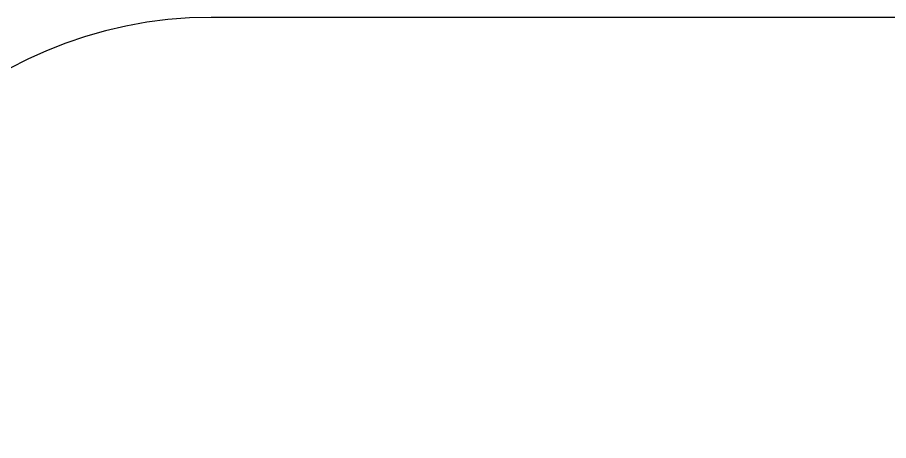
# Model space of a CAD drawing. Header units: metres. Extents: x -331 to 2982, y 362 to 2539.
# Drawn here: x 2872.9294 to 2873.0324, y 1401.5587 to 1401.6087 of the extents above; entities that cross this region are included whole.
import ezdxf

# ---------------------------------------------------------------- set-up
doc = ezdxf.new("R2010")
doc.units = ezdxf.units.M
doc.layers.add('Mob', color=251, linetype='Continuous')
doc.layers.add('Pis', color=251, linetype='Continuous')

# ---------------------------------------------------------------- blocks, each defined once
blk = doc.blocks.new('XR_BL2_AND_MON-REV15$0$A$C33FF3198')
at = {"layer": 'Mob'}
blk.add_line((0.9000000000014552, 0.2500086983286991), (0.4000000000014552, 0.2500086983286991), dxfattribs=at)
blk.add_arc((0.4000000000014552, 0.2000086983289719), 0.05, 90, 180, dxfattribs=at)

msp = doc.modelspace()

# ---------------------------------------------------------------- block references
at = {"layer": 'Pis'}
msp.add_blockref('XR_BL2_AND_MON-REV15$0$A$C33FF3198', (2872.55226657845, 1401.358692920007), dxfattribs=at)

doc.saveas('drawing.dxf')
